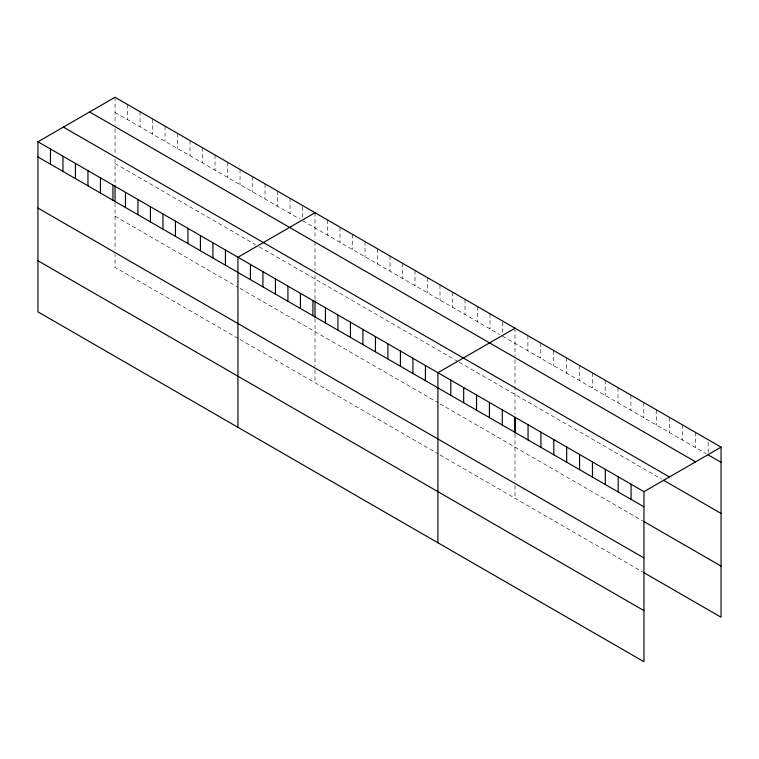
<?xml version="1.0" encoding="UTF-8"?>
<svg xmlns="http://www.w3.org/2000/svg" width="759" height="759" viewBox="0 0 759 759"><rect width="100%" height="100%" fill="white"/><g stroke="black" fill="none" stroke-linecap="round" stroke-linejoin="round"><path stroke-width="0.57" stroke-dasharray="3.79 2.85" d="M115.045 112.446L299.644 219.019M302.528 220.689L499.621 334.482M502.505 336.152L706.193 453.74M115.045 163.565L255.413 244.607M259.265 246.827L458.284 361.73M459.242 362.28L661.611 479.119M115.045 216.23L238.108 287.281M240.034 288.392L438.095 402.735M440.011 403.845L642.797 520.921M238.108 338.391L115.045 267.339L115.045 254.559M240.034 339.501L438.095 453.854M440.011 454.964L642.797 572.039M708.175 442.051L708.175 452.554M695.291 432.279L695.291 447.449M682.417 424.841L682.417 440.021M669.542 417.412L669.542 432.583M656.658 409.974L656.658 425.144M643.784 402.536L643.784 417.716M630.909 395.107L630.909 410.277M618.025 387.669L618.025 402.839M605.151 380.231L605.151 395.411M592.276 372.802L592.276 387.972M579.392 365.364L579.392 380.534M566.518 357.925L566.518 373.105M553.643 350.497L553.643 365.667M540.759 343.059L540.759 358.229M527.885 335.62L527.885 350.8M515.01 328.192L515.01 356.142M515.01 359.624L515.01 385.183M515.01 386.35L515.01 414.224M515.01 433.977L515.01 480.836M515.01 485.485L515.01 498.255M502.505 322.139L502.505 332.641M490.01 313.761L490.01 328.932M477.515 306.541L477.515 321.712M465.011 299.321L465.011 314.501M452.516 292.111L452.516 307.281M440.011 284.891L440.011 300.071M427.516 277.68L427.516 292.851M415.021 270.46L415.021 285.631M402.517 263.24L402.517 278.42M390.022 256.03L390.022 271.2M377.517 248.81L377.517 263.99M365.022 241.599L365.022 256.77M352.527 234.379L352.527 249.55M340.023 227.169L340.023 242.339M327.527 219.949L327.527 235.119M315.023 212.729L315.023 239.521M315.023 241.846L315.023 270.887M315.023 275.536L315.023 299.871M315.023 318.514L315.023 366.54M315.023 370.022L315.023 382.802M302.528 206.685L302.528 218.355M290.033 198.298L290.033 213.469M277.528 191.088L277.528 206.258M265.033 183.868L265.033 199.038M252.529 176.648L252.529 191.828M240.034 169.437L240.034 184.608M227.539 162.217L227.539 177.388M215.034 155.007L215.034 170.177M202.539 147.787L202.539 162.957M190.035 140.567L190.035 155.747M177.54 133.356L177.54 148.527M165.045 126.136L165.045 141.307M152.54 118.926L152.54 134.096M140.045 111.706L140.045 126.876M127.54 104.486L127.54 119.666M115.045 97.275L115.045 124.068M115.045 128.707L115.045 154.267M115.045 158.916L115.045 184.409M115.045 203.061L115.045 249.92"/><path stroke-width="1.14" d="M37.95 141.781L643.955 491.661L643.955 661.725L37.95 311.854L37.95 141.781L115.045 97.275L721.05 447.146L721.05 617.219L643.784 572.609M315.023 212.729L237.928 257.244L237.928 427.308M515.01 328.192L437.915 372.697L437.915 542.77M643.955 491.661L721.05 447.146M708.175 454.888L721.05 462.316M89.6 111.962L695.605 461.833M63.395 127.095L669.4 476.965M663.594 480.267L721.05 513.435M37.95 156.961L643.955 506.832M643.784 521.49L721.05 566.1M37.95 208.07L643.955 557.95M37.95 260.735L643.955 610.615M631.08 484.223L631.08 499.394M618.196 476.785L618.196 491.965M605.321 469.356L605.321 484.527M592.447 461.918L592.447 477.088M579.563 454.48L579.563 469.66M566.688 447.051L566.688 462.222M553.814 439.613L553.814 454.783M540.93 432.175L540.93 447.355M528.055 424.746L528.055 439.916M515.181 417.308L515.181 432.478M515.01 417.516L515.01 432.877M502.297 409.879L502.297 425.049M489.422 402.441L489.422 417.611M476.548 395.003L476.548 410.183M463.673 387.574L463.673 402.744M450.789 380.136L450.789 395.306M425.41 365.487L425.41 380.657M412.915 358.267L412.915 373.437M400.42 351.056L400.42 366.227M387.915 343.836L387.915 359.007M375.42 336.617L375.42 351.796M362.916 329.406L362.916 344.577M350.421 322.186L350.421 337.357M337.926 314.976L337.926 330.146M325.421 307.756L325.421 322.926M315.023 300.962L315.023 317.423M312.926 300.536L312.926 315.716M300.422 293.325L300.422 308.496M287.927 286.105L287.927 301.276M275.432 278.895L275.432 294.065M262.927 271.675L262.927 286.845M250.432 264.455L250.432 279.635M225.432 250.024L225.432 265.195M212.937 242.814L212.937 257.984M200.433 235.594L200.433 250.764M187.938 228.374L187.938 243.554M175.433 221.163L175.433 236.334M162.938 213.943L162.938 229.123M150.443 206.733L150.443 221.903M137.939 199.513L137.939 214.683M125.444 192.293L125.444 207.473M115.045 185.509L115.045 201.96M112.939 185.082L112.939 200.253M100.444 177.862L100.444 193.042M87.949 170.652L87.949 185.822M75.445 163.432L75.445 178.602M62.95 156.212L62.95 171.392M50.445 149.001L50.445 164.172"/></g></svg>
